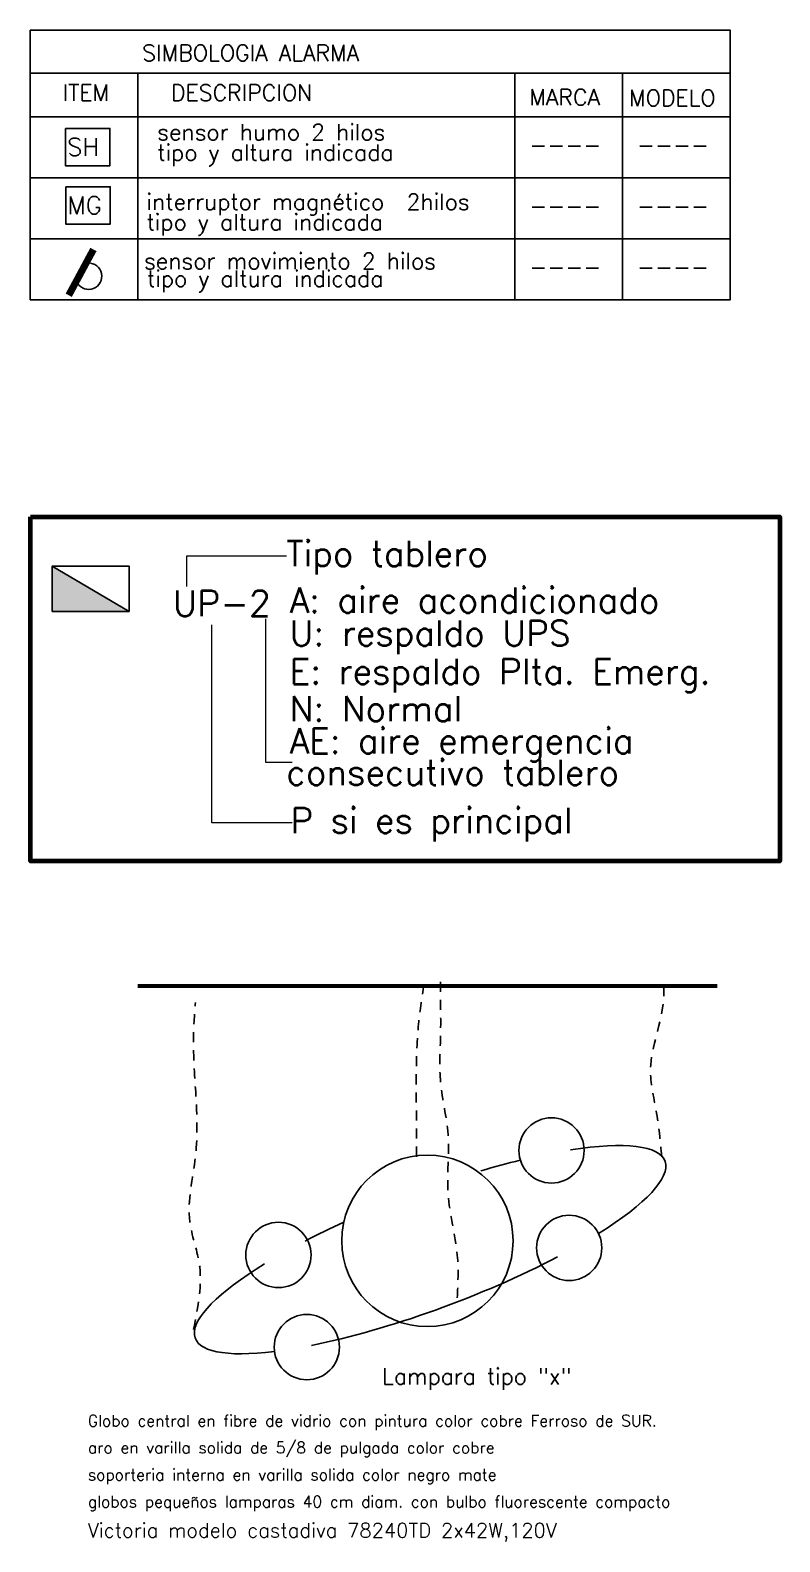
# Model space of a CAD drawing. Extents: x 638.8 to 694.4, y 623.5 to 665.5.
# Drawn here: x 638.85 to 648.17, y 643.64 to 662.44 of the extents above; entities that cross this region are included whole.
import ezdxf

# ---------------------------------------------------------------- set-up
doc = ezdxf.new("R2010")
doc.units = 0
doc.header["$LTSCALE"] = 0.5
doc.header["$MEASUREMENT"] = 0
doc.linetypes.add('DASHED2', pattern=[0.375, 0.25, -0.125])
for name, color, linetype in [('2', 1, 'CONTINUOUS'), ('ALUMBRADO', 3, 'CONTINUOUS'), ('SEÑALES', 4, 'CONTINUOUS'), ('tuberia_alumbrado', 3, 'DASHED2'), ('UNIFILAR', 1, 'CONTINUOUS')]:
    doc.layers.add(name, color=color, linetype=linetype)
doc.styles.add('romans', font='romans.shx')

msp = doc.modelspace()

# ---------------------------------------------------------------- linework, layer by layer
at = {"layer": '2', "color": 6}
for p, q in [((640.185, 661.907), (640.185, 659.088)), ((644.876, 661.907), (644.876, 659.088)), ((646.215, 661.907), (646.215, 659.088)), ((647.554, 661.907), (647.554, 659.088)), ((638.846, 661.365), (647.554, 661.365)), ((638.846, 660.606), (647.554, 660.606)), ((638.846, 659.847), (647.554, 659.847)), ((638.846, 659.088), (644.876, 659.088))]:
    msp.add_line(p, q, dxfattribs=at)
at = {"layer": 'ALUMBRADO', "const_width": 0.0876}
msp.add_lwpolyline([(639.632, 659.714), (639.325, 659.145)], dxfattribs=at)
at = {"layer": 'ALUMBRADO'}
msp.add_arc((639.572, 659.382), 0.164, 202.0969, 81.2238, dxfattribs=at)
at = {"layer": 'SEÑALES', "color": 6}
msp.add_line((638.846, 661.907), (647.554, 661.907), dxfattribs=at)
at = {"layer": 'SEÑALES', "color": 4}
msp.add_lwpolyline([(638.846, 662.441), (647.554, 662.441), (647.554, 659.088), (638.846, 659.088)], close=True, dxfattribs=at)
at = {"layer": 'SEÑALES', "color": 6}
for points in [[(639.283, 661.22), (639.837, 661.22), (639.837, 660.756), (639.283, 660.756)], [(639.288, 660.495), (639.842, 660.495), (639.842, 660.031), (639.288, 660.031)]]:
    msp.add_lwpolyline(points, close=True, dxfattribs=at)
at = {"layer": 'tuberia_alumbrado', "color": 4, "const_width": 0.05}
msp.add_lwpolyline([(640.184, 650.555), (647.395, 650.555)], dxfattribs=at)
at = {"layer": 'tuberia_alumbrado', "linetype": 'Continuous'}
for centre in [(645.331, 648.509), (645.551, 647.297), (641.934, 647.209), (642.287, 646.063)]:
    msp.add_circle(centre, 0.406, dxfattribs=at)
at = {"layer": 'tuberia_alumbrado', "color": 4, "linetype": 'Continuous'}
msp.add_circle((643.787, 647.385), 1.066, dxfattribs=at)
at = {"layer": 'tuberia_alumbrado', "color": 3, "linetype": 'Continuous'}
for start_param, end_param in [(8.562542, 10.269686), (10.515165, 10.690483), (4.999748, 5.182473), (5.402971, 7.045848), (7.24021, 8.337377)]:
    msp.add_ellipse((643.82, 647.275), major_axis=(-2.922, -1.102), ratio=0.232897, start_param=start_param, end_param=end_param, dxfattribs=at)
at = {"layer": 'tuberia_alumbrado', "color": 4}
for points in [[(643.651, 648.431), (643.651, 648.87), (643.651, 649.632), (643.674, 650.047), (643.743, 650.579)], [(644.159, 646.675), (644.159, 647.207), (644.044, 647.969), (644.044, 648.708), (643.951, 649.355), (643.951, 649.955), (643.951, 650.325), (643.951, 650.625)], [(646.702, 648.431), (646.632, 649.008), (646.563, 649.516), (646.725, 650.394), (646.725, 650.579)], [(640.877, 646.283), (640.947, 647.114), (640.831, 647.622), (640.901, 648.431), (640.901, 649.285), (640.877, 649.932), (640.901, 650.348)]]:
    msp.add_spline(points, degree=3, dxfattribs=at)
at = {"layer": 'UNIFILAR', "lineweight": 15}
for p, q in [((640.794, 655.522), (640.794, 655.903)), ((640.794, 655.903), (642.032, 655.903)), ((641.104, 652.583), (641.104, 655.048)), ((641.774, 655.12), (641.774, 653.336)), ((641.774, 653.336), (642.104, 653.336)), ((642.104, 652.583), (641.104, 652.583))]:
    msp.add_line(p, q, dxfattribs=at)
at = {"layer": 'UNIFILAR', "color": 4}
msp.add_line((639.12, 655.777), (640.076, 655.212), dxfattribs=at)
at = {"layer": 'UNIFILAR', "color": 4, "lineweight": 100}
msp.add_lwpolyline([(638.851, 656.389), (648.171, 656.389), (648.171, 652.107), (638.851, 652.107)], close=True, dxfattribs=at)
at = {"layer": 'UNIFILAR', "color": 6}
msp.add_lwpolyline([(639.12, 655.212), (639.12, 655.777), (640.076, 655.777), (640.076, 655.212)], close=True, dxfattribs=at)
at = {"layer": 'UNIFILAR', "color": 4}
for points in [[(639.12, 655.777), (639.12, 655.212), (639.336, 655.428)], [(640.076, 655.212), (639.12, 655.777), (639.336, 655.428)], [(639.12, 655.212), (640.076, 655.212), (639.336, 655.428)]]:
    msp.add_solid(points, dxfattribs=at)

# ---------------------------------------------------------------- texts
at = {"layer": 'ALUMBRADO', "color": 3, "style": 'romans'}
for s, height, p in [('Lampara tipo "x"', 0.2, (643.225, 645.6)), ('Globo central en fibre de vidrio con pintura color cobre Ferroso de SUR.', 0.14138, (639.563, 645.077)), ('aro en varilla solida de 5/8 de pulgada color cobre', 0.14138, (639.563, 644.742)), ('soporteria interna en varilla solida color negro mate', 0.14138, (639.563, 644.406)), ('globos pequeños lamparas 40 cm diam. con bulbo fluorescente compacto', 0.14138, (639.563, 644.07))]:
    msp.add_text(s, height=height, dxfattribs=at).set_placement(p)
at = {"layer": 'SEÑALES', "color": 3, "style": 'romans'}
for s, height, p in [('SIMBOLOGIA ALARMA', 0.20128, (640.239, 662.058)), ('ITEM', 0.2013, (639.25, 661.563)), ('DESCRIPCION', 0.20128, (640.597, 661.563)), ('MARCA', 0.2013, (645.055, 661.507)), ('MODELO', 0.2013, (646.296, 661.498)), ('sensor humo 2 hilos', 0.20128, (640.426, 661.072)), ('tipo y altura indicada', 0.20128, (640.426, 660.819)), ('----', 0.2013, (645.055, 660.912)), ('----', 0.2013, (646.394, 660.912)), ('interruptor magnético  2hilos', 0.20128, (640.293, 660.207)), ('----', 0.2013, (645.055, 660.153)), ('----', 0.2013, (646.394, 660.153)), ('tipo y altura indicada', 0.20128, (640.293, 659.954)), ('sensor movimiento 2 hilos', 0.20128, (640.262, 659.47)), ('----', 0.2013, (645.055, 659.394)), ('----', 0.2013, (646.394, 659.394)), ('tipo y altura indicada', 0.20128, (640.299, 659.251))]:
    msp.add_text(s, height=height, dxfattribs=at).set_placement(p)
at = {"layer": 'SEÑALES', "style": 'romans'}
for s, p in [('SH', (639.306, 660.879)), ('MG', (639.311, 660.154))]:
    msp.add_text(s, height=0.2201, dxfattribs=at).set_placement(p)
at = {"layer": 'UNIFILAR', "color": 7, "style": 'romans'}
for s, p in [('Tipo tablero ', (642.031, 655.775)), ('consecutivo tablero ', (642.031, 653.052)), ('P si es principal', (642.083, 652.455))]:
    msp.add_text(s, height=0.31479, dxfattribs=at).set_placement(p)
at = {"layer": 'UNIFILAR', "color": 5, "style": 'romans'}
for s, height, p in [('A: aire acondicionado', 0.31479, (642.073, 655.197)), ('U: respaldo UPS', 0.31479, (642.073, 654.785)), ('E: respaldo Plta. Emerg.', 0.31479, (642.073, 654.31)), ('N: Normal', 0.3148, (642.073, 653.846)), ('AE: aire emergencia', 0.31479, (642.073, 653.447))]:
    msp.add_text(s, height=height, dxfattribs=at).set_placement(p)
at = {"layer": 'UNIFILAR', "color": 3, "style": 'romans'}
for s, height, p in [('UP-2', 0.3197, (640.621, 655.155)), ('Victoria modelo castadiva 78240TD 2x42W,120V', 0.17802, (639.561, 643.696))]:
    msp.add_text(s, height=height, dxfattribs=at).set_placement(p)

doc.saveas('drawing.dxf')
